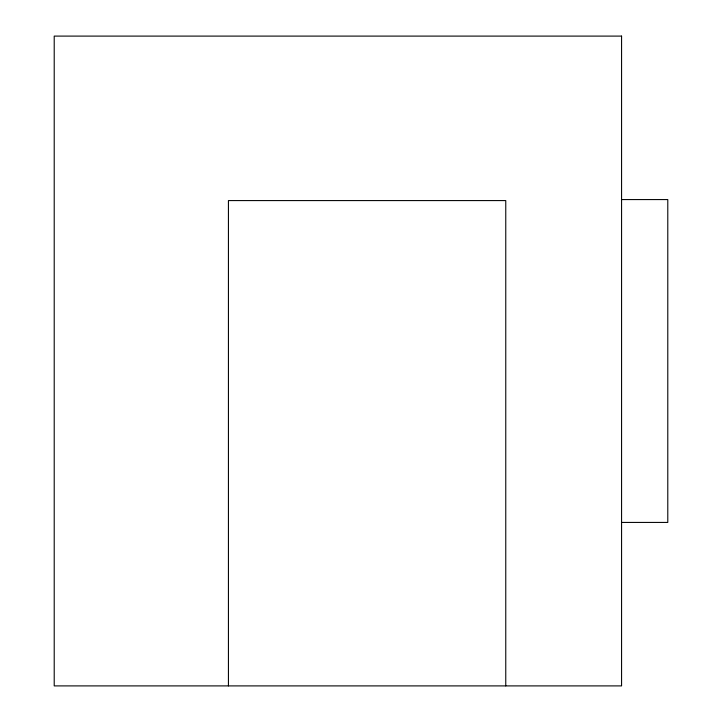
<?xml version="1.0" encoding="UTF-8"?>
<svg xmlns="http://www.w3.org/2000/svg" width="722" height="722" viewBox="0 0 722 722"><rect width="100%" height="100%" fill="white"/><g stroke="black" fill="none" stroke-linecap="round" stroke-linejoin="round"><path stroke-width="1.08" d="M621.57 199.57L667.787 199.57L667.787 522.43L621.57 522.43M505.761 685.9L505.761 200.581L228.432 200.581L228.432 685.9M621.57 36.1L54.213 36.1L54.213 685.9L621.57 685.9L621.57 36.1"/></g></svg>
